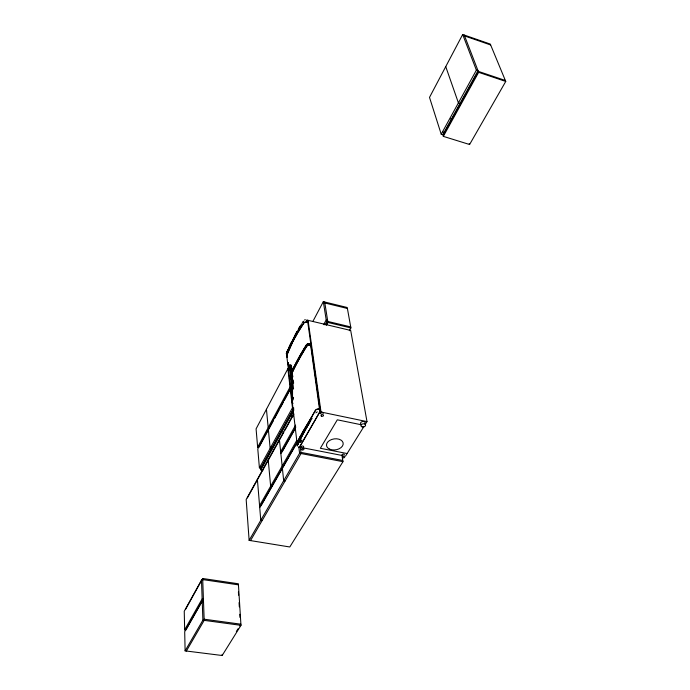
<?xml version="1.0" encoding="UTF-8"?>
<svg xmlns="http://www.w3.org/2000/svg" width="690" height="690" viewBox="0 0 690 690"><rect width="100%" height="100%" fill="white"/><g stroke="black" fill="none" stroke-linecap="round" stroke-linejoin="round"><path stroke-width="1.03" d="M286.773 352.978L289.179 347.337L286.781 352.918M291.542 395.06L291.551 394.249A88.277 26.28 -78.8 0 0 290.766 377.318L290.99 375.196L291.568 375.326L291.741 376.731A89.269 26.617 -78.8 0 1 292.517 395.939L292.724 400.174L292.517 395.939M292.068 398.561L292.112 396.448M289.188 347.751L289.214 347.933M289.179 347.7L290.18 345.207M286.324 353.22L286.29 353.849M297.166 445.24L297.114 445.869M288.118 362.88L287.644 363.268L288.161 363.276M286.583 353.384L286.842 355.557A2.605 1.863 -6.8 0 0 287.437 357.135M286.842 355.557L286.54 352.737L287.428 350.71M286.669 353.211L286.531 353.849M298.787 330.984L303.686 323.196L294.138 338.712L286.583 355.419A2.846 2.044 -6.8 0 0 287.238 357.153M289.421 349.304L290.369 347.001M286.859 355.359L287.1 354.807M290.412 347.061L291.439 344.146M296.838 331.726L286.54 352.763L287.031 354.971L286.859 353.522M291.836 371.203L292.146 371.824L291.836 371.203L292.862 369.047A339.497 211.718 -18.7 0 1 306.369 344.836L306.429 344.741A2.984 2.148 -7.9 0 1 309.603 343.551L310.422 343.732L309.957 345.319M292.413 370.53L293.095 369.098A339.23 211.545 -18.7 0 1 301.685 352.995M291.905 371.772L292.931 369.624A339.661 211.701 -18.7 0 1 306.446 345.414L306.507 345.319A2.984 2.148 -7.9 0 1 309.681 344.129L310.5 344.301M292.87 376.861L291.939 372.057L293.172 369.668A339.394 211.528 -18.7 0 1 299.71 357.153M292.965 369.909A339.747 211.692 -18.7 0 1 306.481 345.699A2.984 2.148 -7.9 0 1 309.715 344.413L310.621 345.164L309.741 345.173A2.726 1.966 -7.9 0 0 306.843 346.259L306.791 346.337A339.644 211.502 -18.7 0 0 293.276 370.53L292.25 372.678L292.862 370.668M292.008 372.635L293.034 370.478A339.911 211.675 -18.7 0 1 306.558 346.268L306.627 346.173A2.984 2.148 -7.9 0 1 309.801 344.983L310.621 345.164M291.672 344.189L292.767 341.412M298.373 442.661L297.649 444.8M291.197 342.568L288.912 347.398L289.403 349.2L286.833 355.488A2.605 1.863 -6.8 0 0 287.42 357.023M297.157 442.609L297.424 442.057L297.373 445.835M308.973 423.746L307.361 426.437A358.757 208.854 -17.7 0 0 301.409 437.158L297.459 445.179L297.252 443.454M300.305 439.314L297.64 444.757L297.442 443.066M293 341.593L294.363 338.773M294.423 336.323L296.545 332.796M308.758 423.651L297.39 444.714L297.347 442.221M306.558 321.022L306.99 320.195M320.384 411.801L307.619 321.161L308.051 320.332L350.693 330.441L366.994 421.607L365.553 423.91M307.283 322.29L307.067 319.901L307.3 322.394L306.636 322.135M290.964 374.903L291.542 375.032A36.872 11.316 -78.1 0 0 289.282 365.433L287.747 362.862L288.713 365.303A36.88 11.299 -78.1 0 1 290.964 374.903L289.455 377.749A2.648 1.863 -6.8 0 0 290.059 379.328M462.68 34.5L429.508 97.394L441.212 134.205L442.799 134.697L478.023 70.708L476.385 70.156L462.68 34.5L490.288 44.082L505.753 81.437L469.597 144.512L443.334 136.37L443.014 135.361L478.274 71.363L505.347 80.463M288.877 366.821L256.085 428.87L257.646 447.215L258.914 447.465M312.872 321.428L323.317 301.668L347.225 307.507L350.891 327.923L349.321 330.717M297.114 442.644L299.745 437.702M302.539 434.519L300.012 439.358L299.796 437.115L315.615 410.283A2.881 1.958 -7.9 0 1 316.193 409.782M294.38 338.885L297.028 333.417M290.602 375.929L289.524 377.947L291.551 395.154M291.18 376.05L291.568 375.326M319.746 411.059L310.422 343.732M291.861 379.043L292.275 378.267M291.896 379.328L292.31 378.551M309.991 345.604L310.535 344.586M295.794 336.22L298.546 330.812M257.646 447.215L291.025 385.253M323.67 324.645L326.206 319.936L323.317 301.668M259.414 446.534L273.551 420.357M274.568 418.468L279.148 409.989M280.166 408.101L283.219 402.451M284.237 400.562L290.852 388.315M325.05 324.973L327.595 320.264L326.206 319.936M326.249 324.274L327.785 321.445L350.71 326.905L350.115 327.966M326.413 325.292L327.94 322.463L324.68 302.004M300.047 437.158L302.565 432.57M295.579 334.495L297.036 331.812M297.054 331.925L295.596 334.607A332.416 212.123 -19.1 0 0 290.197 345.311M299.796 437.115L296.864 442.678A3.071 2.027 -6.9 0 0 297.045 443.894M293.578 397.492L292.112 400.959L296.985 442.514M441.212 134.205L476.385 70.156M259.406 467.889L292.465 407.807L290.231 388.789L257.784 448.914L259.406 467.889L260.691 468.122L293.819 408.092L292.465 407.807M443.334 136.37L478.644 72.329L464.249 35.043M260.751 468.829L293.638 409.274M293.759 409.55L290.654 415.164L290.775 416.234L292.879 416.665M262.881 470.261L260.846 469.881L293.759 410.334M290.775 416.234L293.371 411.551M202.739 580.307L201.489 580.126L184.247 611.219L184.653 629.832L185.895 629.996L203.421 599.11L202.144 598.929L184.653 629.832M293.664 413.853L246.175 499.517L249.133 540.374L289.791 546.98L342.956 461.679L341.973 455.288M185.438 609.581L202.679 578.487L238.378 583.783L240.965 625.338L222.171 655.5L185.11 650.868L184.696 631.695L202.213 600.8L203.49 600.981M247.374 497.904L283.883 432.078M284.927 430.198L293.793 414.207M202.308 580.325L202.713 579.583L238.447 584.861M297.33 331.442L298.563 329.242A332.416 212.123 -19.1 0 1 299.589 327.448M308.74 421.771L302.341 432.501M295.613 425.092L280.666 451.7L282.081 451.967L295.501 428.136M280.865 453.606L295.838 427.007M316.011 409.653A3.157 2.139 -7.9 0 1 318.745 408.989L319.608 409.161L319.97 411.74L299.408 447.482L298.71 447.344M296.786 440.367L259.561 505.641L260.958 505.882L283.064 467.216M259.725 507.59L297.019 442.325M297.2 442.488L283.581 466.302L282.15 466.035L279.407 439.565M306.093 428.266L309.275 423.255M319.608 409.161L318.685 409.179A2.881 1.958 -7.9 0 0 316.546 409.575M298.39 328.949L299.969 326.215M300.616 447.361L301.073 446.577L299.934 446.361M185.11 650.868L202.886 620.189L202.213 600.8M249.133 540.374L299.581 453.244L298.822 446.87M186.369 651.032L204.18 620.362L202.679 578.487M250.513 540.598L301.056 453.528L300.288 447.146M309.284 420.848L312.087 416.105M312.527 415.38L315.39 410.188M309.741 422.047L310.431 420.935M308.956 423.617L310.612 420.917M236.342 631.505L238.05 628.763M239.758 626.02L240.896 624.191L204.145 619.206M345.509 456.133L364.035 426.36M310.474 420.874L312.165 418.2M306.653 344.828L306.593 344.905A339.23 211.545 -18.7 0 0 302.211 352.09M315.891 412.818L317.279 411.861M304.506 319.953L305.377 319.737M202.886 620.189L240.965 625.338M309.776 344.62L309.663 344.603A2.726 1.966 -7.9 0 0 306.765 345.681L306.714 345.768A339.48 211.52 -18.7 0 0 305.032 348.459M260.768 520.234L262.183 520.519M272.058 486.459L270.653 486.2L268.203 459.782M285.125 480.973L283.676 480.706L282.357 467.984M292.422 374.825L292.362 372.643M300.918 452.373L342.766 460.48M299.581 453.244L342.956 461.679M271.472 448.586L270.161 448.336L268.35 429.335M347.122 453.537L320.35 448.284L337.307 419.813L361.448 424.798M303.039 447.836L342.395 455.521M298.813 447.172L299.503 447.31M269.48 427.895L268.194 427.636L266.444 409.274M280.114 431.681L282.15 432.087M366.994 421.607L319.849 411.792L299.486 447.137L301.996 447.629A1.225 0.802 -7 0 1 301.418 446.49A1.225 0.802 -7 0 1 303.264 446.189A1.225 0.802 -7 0 1 303.203 447.43M319.366 412.629L320.531 412.87L321.014 412.034L308.051 320.332M292.474 398.07L291.887 397.94L292.137 400.122L291.93 395.819A89.277 26.582 -78.8 0 0 291.163 376.602L290.99 375.196M290.067 377.792L289.49 377.663L287.747 362.862M290.102 378.077L289.524 377.947A2.648 1.863 -6.8 0 0 290.093 379.612M287.868 363.975L289.282 365.433M288.265 364.536L288.834 364.665M310.319 343.913L309.543 343.741A2.717 1.966 -7.9 0 0 306.895 344.569M310.405 344.483L309.62 344.319A2.726 1.966 -7.9 0 0 306.731 345.405A339.394 211.528 -18.7 0 0 304.989 348.174M307.378 322.109L306.576 321.928A2.924 2.148 -7.9 0 0 304.048 322.566M327.94 322.463L350.891 327.923M306.541 320.91L307.619 321.161M324.843 302.979L347.406 308.482M450.561 118.853L452.545 119.482M460.023 103.405L458.41 102.879L445.74 66.611M478.644 72.329L505.753 81.437M464.594 35.94L490.659 44.971M292.94 403.624L292.163 401.589M288.075 365.709L288.386 366.235A35.932 11.005 -78.1 0 1 290.576 375.602M469.252 143.511L469.597 144.512M443.17 131.868L443.825 133.895M326.879 320.471L327.198 322.523M290.628 364.596L293.578 389.074M293.25 380.026L293.638 383.2M290.775 369.987L291.016 371.996M291.499 376.024L291.741 378.034M292.267 382.415L292.517 384.477M288.317 362.992L288.446 364.113M286.798 356.135L287.488 361.957M297.218 443.532L297.416 445.223M287.877 368.727L290.033 387.09M271.584 446.749L271.791 448.845M271.092 447.638L271.291 449.733M260.579 466.733L260.846 469.881M257.387 479.291L260.777 520.286M238.412 591.968L238.611 595.159M239.068 602.594L239.327 606.846M239.792 614.281L239.991 617.472M291.663 366.83L291.792 368.883M222.12 654.361L222.171 655.5M202.989 599.593L203.067 601.732M201.489 580.126L202.144 598.929M306.541 322.221A2.665 1.966 -7.9 0 0 303.704 323.3L303.35 321.178A332.416 212.123 -19.1 0 0 302.246 322.963M293.207 369.952A339.48 211.52 -18.7 0 1 294.078 368.167M294.518 367.278A339.48 211.52 -18.7 0 1 296.821 362.811M297.295 361.914A339.48 211.52 -18.7 0 1 304.48 349.356M291.525 379.164A88.268 26.315 -78.8 0 1 291.81 382.726M289.352 367.218A35.923 11.023 -78.1 0 1 289.722 368.158M290.826 372.859A35.923 11.023 -78.1 0 1 291.007 374.247M291.016 365.165A36.88 11.385 -78.1 0 1 291.465 365.933M300.107 326.551A332.416 212.123 -19.1 0 1 301.703 323.86M321.178 413.905A1.259 0.854 -8.1 0 1 320.945 412.715A1.259 0.854 -8.1 0 1 322.713 412.422A1.259 0.854 -8.1 0 1 322.937 413.612M361.388 424.445A2.346 1.561 -9.8 0 1 361.043 422.263A2.346 1.561 -9.8 0 1 364.32 421.719A2.346 1.561 -9.8 0 1 364.656 423.902M342.49 455.46A1.139 0.742 -8.7 0 1 342.369 454.382A1.139 0.742 -8.7 0 1 344.043 454.253A1.139 0.742 -8.7 0 1 343.87 455.357M300.21 356.256A339.394 211.528 -18.7 0 1 304.437 349.08M301.772 440.125L300.348 442.109L301.772 440.125M329.656 449.173A8.418 5.529 -8.4 0 0 343.12 444.489A8.418 5.529 -8.4 0 0 331.743 439.47A8.418 5.529 -8.4 0 0 329.656 449.173M302.004 449.871A1.225 0.802 -7 0 0 303.954 449.181A1.225 0.802 -7 0 0 302.255 448.457A1.225 0.802 -7 0 0 302.004 449.871M362.302 426.92A2.346 1.561 -9.8 0 0 365.579 425.014A2.346 1.561 -9.8 0 0 361.896 424.247A2.346 1.561 -9.8 0 0 362.302 426.92M321.505 416.225A1.268 0.854 -8.1 0 0 323.524 415.501A1.268 0.854 -8.1 0 0 321.79 414.724A1.268 0.854 -8.1 0 0 321.505 416.225M342.844 457.772A1.139 0.742 -8.7 0 0 344.672 457.134A1.139 0.742 -8.7 0 0 343.128 456.47A1.139 0.742 -8.7 0 0 342.844 457.772"/></g></svg>
